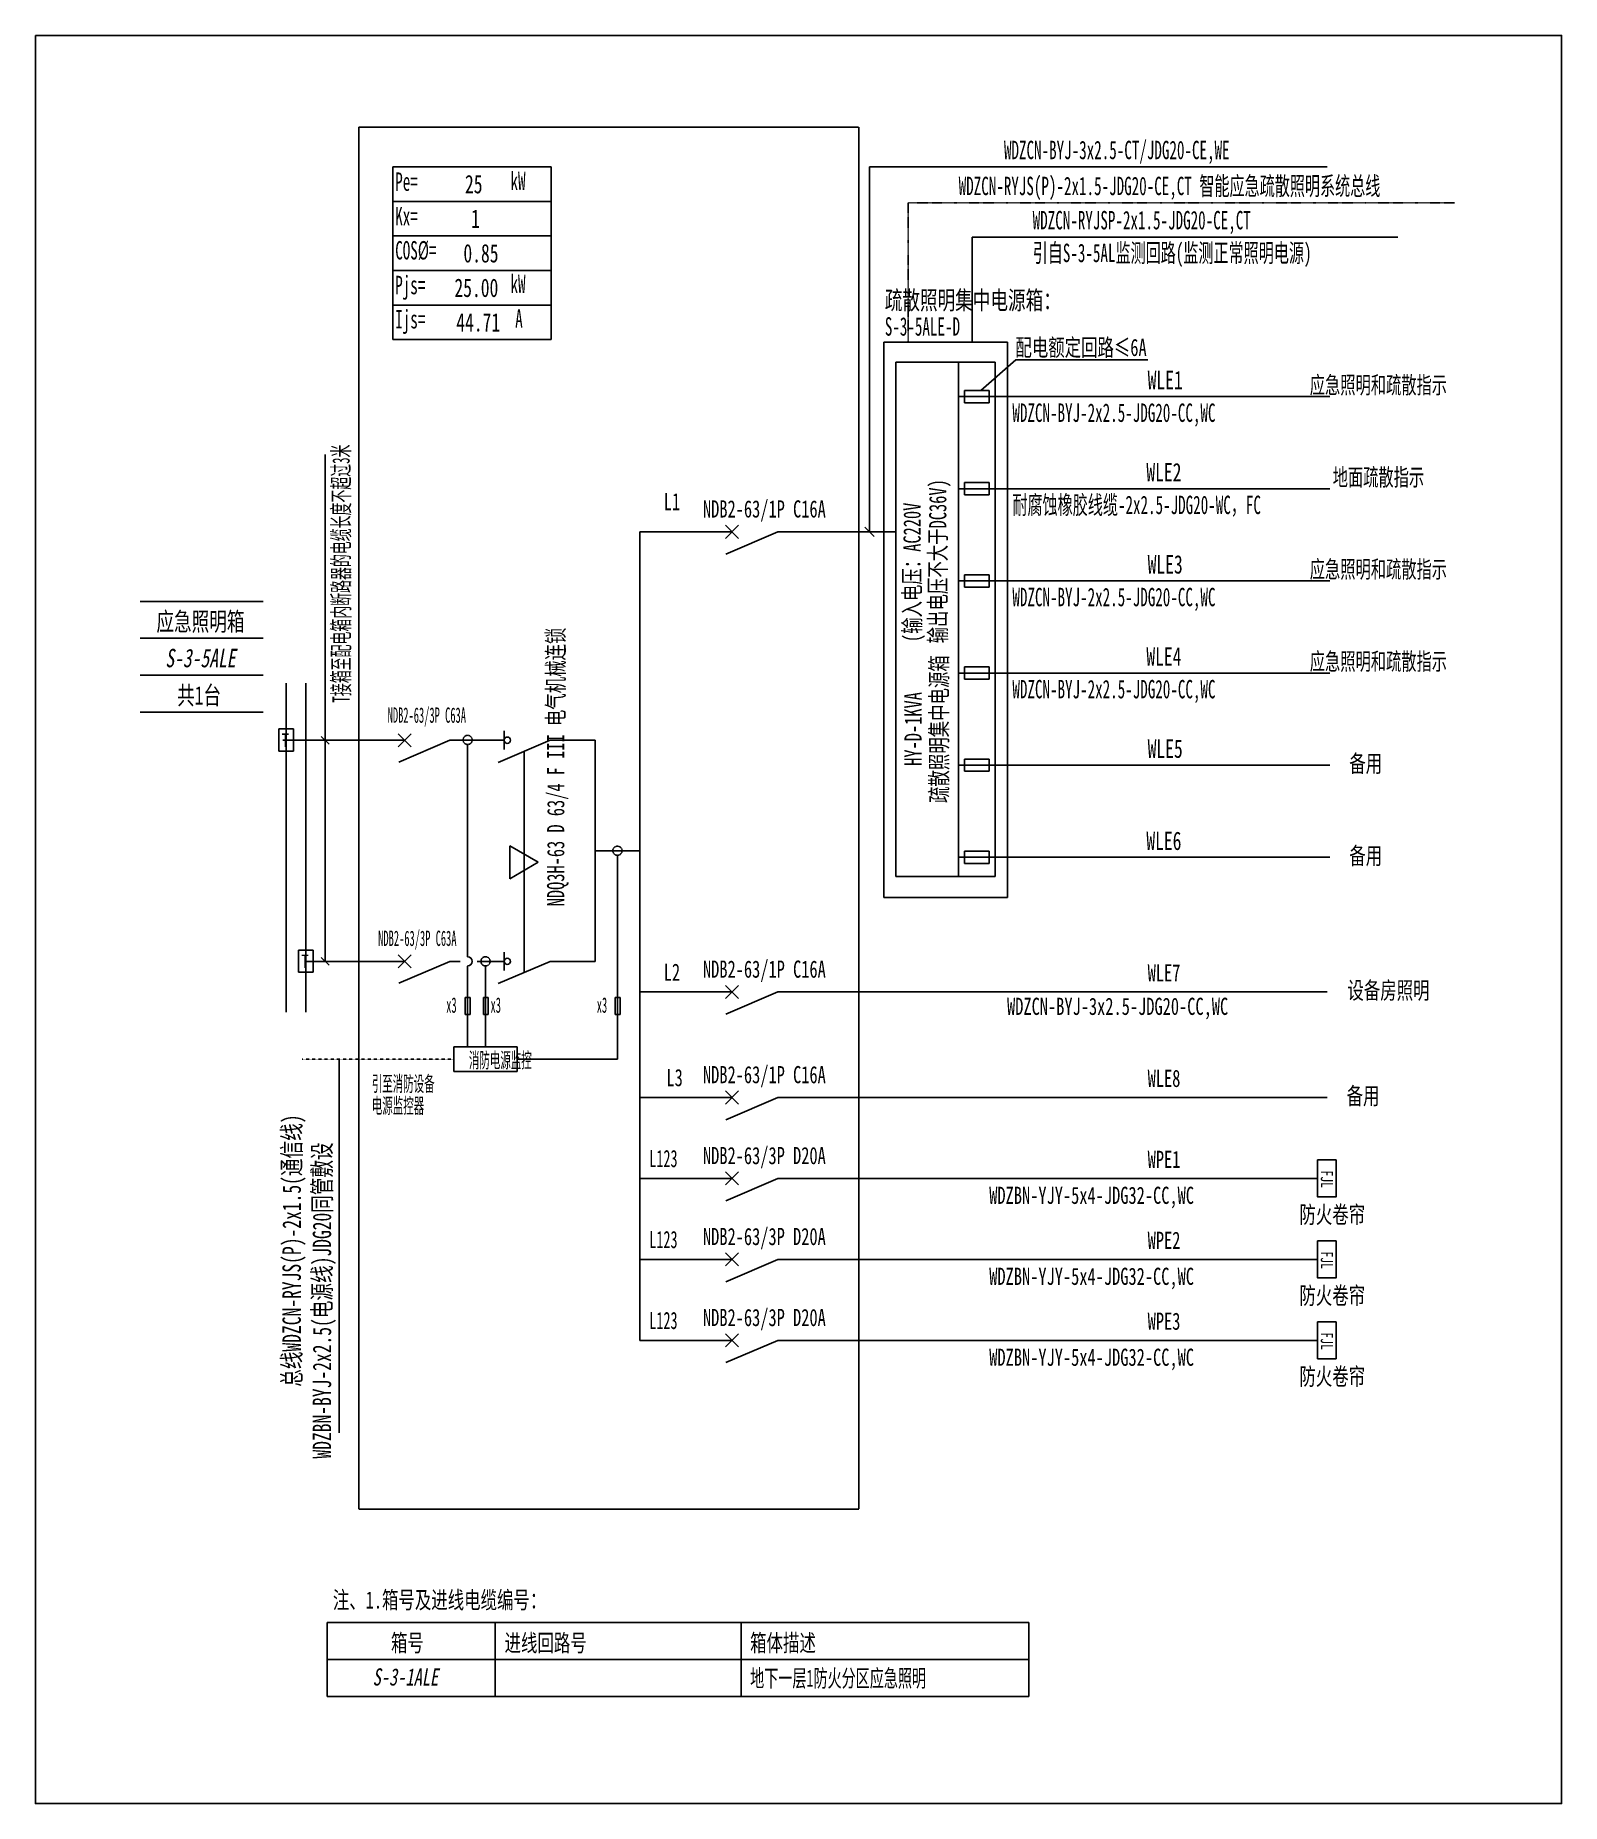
# Model space of a CAD drawing. Extents: x 235594 to 237822, y 333564 to 336144.
import ezdxf
from ezdxf.enums import TextEntityAlignment as Align

# ---------------------------------------------------------------- set-up
doc = ezdxf.new("R2010")
doc.units = 0
doc.header["$MEASUREMENT"] = 0
for name, pattern in [('_点划线L', [1.9, 1.5, -0.17, 0.06, -0.17]), ('_虚线S', [0.25, 0.125, -0.125]), ('DASH', [0.35, 0.25, -0.1]), ('DASHED', [0.75, 0.5, -0.25]), ('DIVIDE', [1.25, 0.5, -0.25, 0, -0.25, 0, -0.25])]:
    doc.linetypes.add(name, pattern=pattern)
for name, color, linetype in [('D_E_Eqpm(强电设备)', 100, 'Continuous'), ('D_E_Eqpm（强电设备）', 100, 'Continuous'), ('D_E_Text(强电文字)', 51, 'Continuous'), ('D_E_Text（强电文字）', 51, 'Continuous'), ('D_E_Wire(强电线缆)', 10, 'Continuous'), ('D_E_Wire（强电线缆）', 10, 'Continuous'), ('D_El_Wire（弱电线缆）', 10, 'Continuous'), ('D_T_TableDim（表格尺寸）', 255, 'Continuous'), ('DQ_Eqpm', 100, 'Continuous'), ('FL04GGFW_E72-配电箱系统图-塔楼部分$0$D_E_Eqpm（强电设备）', 100, 'Continuous'), ('FL09U293_E72-地下室配电箱系统图$0$D_E_Eqpm（强电设备）', 100, 'Continuous'), ('FL09U293_E72-地下室配电箱系统图$0$D_E_Text（强电文字）', 51, 'Continuous'), ('FL09U293_E72-地下室配电箱系统图$0$D_T_TableDim（表格尺寸）', 255, 'Continuous'), ('系统图', 220, 'Continuous')]:
    doc.layers.add(name, color=color, linetype=linetype)
doc.styles.add('FL09U293_E72-地下室配电箱系统图$0$FL04GGFW_E72-配电箱系统图-塔楼部分$0$电气', font='', dxfattribs={"width": 0.7})
doc.styles.add('FL09U293_E72-地下室配电箱系统图$0$FL04GGFW_E72-配电箱系统图-塔楼部分$0$电气箱', font='simhei.ttf', dxfattribs={"width": 0.8, "oblique": 10})
doc.styles.add('FL09U293_E72-地下室配电箱系统图$0$电气', font='', dxfattribs={"width": 0.7})
doc.styles.add('FL09U293_E72-地下室配电箱系统图$0$电气箱', font='simhei.ttf', dxfattribs={"width": 0.8, "oblique": 10})
doc.styles.add('HZ', font='', dxfattribs={"width": 0.7, "height": 400})
doc.styles.add('电气', font='', dxfattribs={"width": 0.7})
doc.styles.get('FL09U293_E72-地下室配电箱系统图$0$FL04GGFW_E72-配电箱系统图-塔楼部分$0$电气').set_extended_font_data('SimSun')
doc.styles.get('FL09U293_E72-地下室配电箱系统图$0$电气').set_extended_font_data('SimSun')
doc.styles.get('HZ').set_extended_font_data('SimSun')
doc.styles.get('电气').set_extended_font_data('SimSun')

msp = doc.modelspace()

# ---------------------------------------------------------------- linework, layer by layer
at = {"layer": 'D_E_Eqpm(强电设备)'}
for p, q in [((236601.5, 335410.5, 0), (236620.5, 335429.6, 0)), ((236620.5, 335410.5, 0), (236601.5, 335429.6, 0)), ((236678.2, 335420.1, 0), (236602.3, 335387.5, 0)), ((236124, 335106.4, 0), (236143, 335125.4, 0)), ((236143, 335106.4, 0), (236124, 335125.4, 0)), ((236278.7, 335102.5, 0), (236278.7, 335129.4, 0)), ((236124, 334783.7, 0), (236143, 334802.7, 0)), ((236143, 334783.7, 0), (236124, 334802.7, 0)), ((236278.7, 334779.7, 0), (236278.7, 334806.6, 0)), ((236601.5, 334739, 0), (236620.5, 334758, 0)), ((236620.5, 334739, 0), (236601.5, 334758, 0)), ((236678.2, 334748.5, 0), (236602.3, 334716, 0)), ((236601.5, 334585, 0), (236620.5, 334604, 0)), ((236620.5, 334585, 0), (236601.5, 334604, 0)), ((236678.2, 334594.5, 0), (236602.3, 334562, 0)), ((236601.5, 334466.9, 0), (236620.5, 334485.9, 0)), ((236620.5, 334466.9, 0), (236601.5, 334485.9, 0)), ((236678.2, 334476.4, 0), (236602.3, 334443.8, 0)), ((236601.5, 334348.7, 0), (236620.5, 334367.7, 0)), ((236620.5, 334348.7, 0), (236601.5, 334367.7, 0)), ((236678.2, 334358.2, 0), (236602.3, 334325.7, 0)), ((236601.5, 334230.6, 0), (236620.5, 334249.6, 0)), ((236620.5, 334230.6, 0), (236601.5, 334249.6, 0)), ((236678.2, 334240.1, 0), (236602.3, 334207.6, 0))]:
    msp.add_line(p, q, dxfattribs=at)
for centre in [(236283.2, 335115.9, 0), (236283.2, 334793.2, 0)]:
    msp.add_circle(centre, 4.57, dxfattribs=at)
at = {"layer": 'D_E_Eqpm（强电设备）'}
for p, q in [((236850.5, 334917, 0), (236850.5, 335667.6, 0)), ((236850.5, 335667.6, 0), (236941.6, 335667.6, 0)), ((236941.6, 335667.6, 0), (236941.6, 334917, 0)), ((236345.9, 335115.9, 0), (236270, 335083.4, 0)), ((236328.3, 334937.7, 0), (236286.8, 334961.6, 0)), ((236286.8, 334961.6, 0), (236286.8, 334913.7, 0)), ((236286.8, 334913.7, 0), (236328.3, 334937.7, 0)), ((236941.6, 334917, 0), (236850.5, 334917, 0)), ((236345.9, 334793.2, 0), (236270, 334760.7, 0))]:
    msp.add_line(p, q, dxfattribs=at)
at = {"layer": 'D_E_Eqpm（强电设备）', "linetype": 'DASH'}
msp.add_line((236307.9, 334776.9, 0), (236307.9, 335099.7, 0), dxfattribs=at)
at = {"layer": 'D_E_Eqpm（强电设备）', "elevation": 0}
for points in [[(237492.7, 334503.3), (237492.7, 334449.5), (237465.8, 334449.5), (237465.8, 334503.3)], [(237492.7, 334385.1), (237492.7, 334331.3), (237465.8, 334331.3), (237465.8, 334385.1)], [(237492.7, 334267), (237492.7, 334213.2), (237465.8, 334213.2), (237465.8, 334267)]]:
    msp.add_lwpolyline(points, close=True, dxfattribs=at)
at = {"layer": 'D_E_Text(强电文字)', "color": 51}
for p, q in [((236017.4, 334793.2, 0), (236017.4, 335532.9, 0)), ((236011.8, 335121.5, 0), (236023.1, 335110.3, 0)), ((236011.8, 334798.8, 0), (236023.1, 334787.6, 0)), ((236037.8, 334650.5, 0), (236037.8, 334105.1, 0))]:
    msp.add_line(p, q, dxfattribs=at)
at = {"layer": 'D_E_Text（强电文字）'}
for p, q in [((236116.3, 335952.6, 0), (236347.5, 335952.6, 0)), ((236116.3, 335952.6, 0), (236116.3, 335700.5, 0)), ((236347.5, 335952.6, 0), (236347.5, 335700.5, 0)), ((236812, 335952.6, 0), (237479.6, 335952.6, 0)), ((236812, 335420.1, 0), (236812, 335952.6, 0)), ((236116.3, 335902.2, 0), (236347.5, 335902.2, 0)), ((236116.3, 335851.8, 0), (236347.5, 335851.8, 0)), ((236116.3, 335801.4, 0), (236347.5, 335801.4, 0)), ((236116.3, 335750.9, 0), (236347.5, 335750.9, 0)), ((236116.3, 335700.5, 0), (236347.5, 335700.5, 0)), ((236974.5, 335626.3, 0), (237025.3, 335670.8, 0)), ((237025.3, 335670.8, 0), (237218, 335670.8, 0)), ((236805.1, 335426.9, 0), (236818.8, 335413.2, 0))]:
    msp.add_line(p, q, dxfattribs=at)
at = {"layer": 'D_E_Wire(强电线缆)'}
for p, q in [((235960.6, 334719.2, 0), (235960.6, 335198.9, 0)), ((235955.5, 335115.9, 0), (236133.5, 335115.9, 0)), ((236199.3, 335115.9, 0), (236278.7, 335115.9, 0)), ((236345.9, 335115.9, 0), (236411.6, 335115.9, 0)), ((236199.3, 334793.2, 0), (236214.5, 334793.2, 0)), ((236239.4, 334793.2, 0), (236278.7, 334793.2, 0)), ((236345.9, 334793.2, 0), (236411.6, 334793.2, 0))]:
    msp.add_line(p, q, dxfattribs=at)
at = {"layer": 'D_E_Wire(强电线缆)', "linetype": 'DASH'}
for p, q in [((235989.2, 334719.2, 0), (235989.2, 335198.9, 0)), ((235989.2, 334793.2, 0), (236133.5, 334793.2, 0))]:
    msp.add_line(p, q, dxfattribs=at)
at = {"layer": 'D_E_Wire（强电线缆）', "color": 10}
for p, q in [((236961.5, 335850.1, 0), (236961.5, 335696.9, 0)), ((236961.5, 335850.1, 0), (237583.1, 335850.1, 0)), ((236941.6, 335617.3, 0), (237483.5, 335617.3, 0)), ((236941.6, 335482.9, 0), (237483.5, 335482.9, 0)), ((236941.6, 335348.4, 0), (237483.5, 335348.4, 0)), ((236941.6, 335213.9, 0), (237483.5, 335213.9, 0)), ((236941.6, 335079.4, 0), (237483.5, 335079.4, 0)), ((236941.6, 334945, 0), (237483.5, 334945, 0))]:
    msp.add_line(p, q, dxfattribs=at)
at = {"layer": 'D_E_Wire（强电线缆）'}
for p, q in [((236476.5, 334240.1, 0), (236476.5, 335420.1, 0)), ((236476.5, 335420.1, 0), (236611, 335420.1, 0)), ((236678.2, 335420.1, 0), (236850.5, 335420.1, 0)), ((236411.6, 335115.9, 0), (236411.6, 334793.2, 0)), ((236411.6, 334954.6, 0), (236476.5, 334954.6, 0)), ((236444, 334947.8, 0), (236444, 334650.5, 0)), ((236251.5, 334786.5, 0), (236251.5, 334668.4, 0)), ((236476.5, 334748.5, 0), (236611, 334748.5, 0)), ((236678.2, 334748.5, 0), (237479.6, 334748.5, 0)), ((236221.9, 334740.4, 0), (236228.9, 334740.4, 0)), ((236221.9, 334715.6, 0), (236221.9, 334740.4, 0)), ((236228.9, 334740.4, 0), (236228.9, 334715.6, 0)), ((236248.4, 334740.4, 0), (236255.5, 334740.4, 0)), ((236248.4, 334715.6, 0), (236248.4, 334740.4, 0)), ((236255.5, 334740.4, 0), (236255.5, 334715.6, 0)), ((236440.7, 334740.4, 0), (236447.8, 334740.4, 0)), ((236440.7, 334715.6, 0), (236440.7, 334740.4, 0)), ((236447.8, 334740.4, 0), (236447.8, 334715.6, 0)), ((236228.9, 334715.6, 0), (236221.9, 334715.6, 0)), ((236255.5, 334715.6, 0), (236248.4, 334715.6, 0)), ((236447.8, 334715.6, 0), (236440.7, 334715.6, 0)), ((236476.5, 334594.5, 0), (236611, 334594.5, 0)), ((236678.2, 334594.5, 0), (237479.6, 334594.5, 0)), ((236476.5, 334476.4, 0), (236611, 334476.4, 0)), ((236678.2, 334476.4, 0), (237465.8, 334476.4, 0)), ((236476.5, 334358.2, 0), (236611, 334358.2, 0)), ((236678.2, 334358.2, 0), (237465.8, 334358.2, 0)), ((236476.5, 334240.1, 0), (236611, 334240.1, 0)), ((236678.2, 334240.1, 0), (237465.8, 334240.1, 0))]:
    msp.add_line(p, q, dxfattribs=at)
at = {"layer": 'D_E_Wire（强电线缆）', "linetype": '_点划线L'}
for p, q in [((236225.4, 334799.9, 0), (236225.4, 335109.6, 0)), ((236225.4, 334668.4, 0), (236225.4, 334786.5, 0)), ((236205, 334668.4, 0), (236297.9, 334668.4, 0)), ((236205, 334632.5, 0), (236205, 334668.4, 0)), ((236297.9, 334668.4, 0), (236297.9, 334632.5, 0)), ((236444, 334650.5, 0), (236297.9, 334650.5, 0)), ((236297.9, 334632.5, 0), (236205, 334632.5, 0))]:
    msp.add_line(p, q, dxfattribs=at)
at = {"layer": 'D_E_Wire（强电线缆）', "linetype": '_虚线S'}
msp.add_line((235984.1, 334650.5, 0), (236205, 334650.5, 0), dxfattribs=at)
at = {"layer": 'D_E_Wire（强电线缆）', "linetype": '_点划线L'}
for centre in [(236225.4, 335116.3, 0), (236444, 334954.6, 0), (236251.5, 334793.2, 0)]:
    msp.add_circle(centre, 6.72, dxfattribs=at)
at = {"layer": 'D_E_Wire（强电线缆）'}
msp.add_arc((236225.4, 334793.2, 0), 6.72, 270, 90, dxfattribs=at)
at = {"layer": 'D_El_Wire（弱电线缆）', "color": 200, "linetype": 'DIVIDE'}
for q in [(237665.4, 335900, 0), (236868.5, 335696.9, 0)]:
    msp.add_line((236868.5, 335900, 0), q, dxfattribs=at)
at = {"layer": 'D_T_TableDim（表格尺寸）', "linetype": 'DASHED'}
for p, q in [((236066.4, 333993.9, 0), (236066.4, 336010.5, 0)), ((236066.4, 336010.5, 0), (236796.5, 336010.5, 0)), ((236796.5, 336010.5, 0), (236796.5, 333993.9, 0)), ((236796.5, 333993.9, 0), (236066.4, 333993.9, 0))]:
    msp.add_line(p, q, dxfattribs=at)
at = {"layer": 'D_T_TableDim（表格尺寸）', "linetype": 'DASH'}
for p, q in [((237013.4, 335696.9, 0), (236832.6, 335696.9, 0)), ((236832.6, 335696.9, 0), (236832.6, 334886.2, 0)), ((237013.4, 334886.2, 0), (237013.4, 335696.9, 0)), ((236832.6, 334886.2, 0), (237013.4, 334886.2, 0))]:
    msp.add_line(p, q, dxfattribs=at)
at = {"layer": 'DQ_Eqpm'}
for p, q in [((235971.3, 335132.4, 0), (235949.8, 335132.4, 0)), ((235949.8, 335132.4, 0), (235949.8, 335100.1, 0)), ((235971.3, 335100.1, 0), (235971.3, 335132.4, 0)), ((235949.8, 335100.1, 0), (235971.3, 335100.1, 0)), ((236000, 334809.7, 0), (235978.5, 334809.7, 0)), ((235978.5, 334809.7, 0), (235978.5, 334777.4, 0)), ((236000, 334777.4, 0), (236000, 334809.7, 0)), ((235978.5, 334777.4, 0), (236000, 334777.4, 0))]:
    msp.add_line(p, q, dxfattribs=at)
at = {"layer": 'FL04GGFW_E72-配电箱系统图-塔楼部分$0$D_E_Eqpm（强电设备）'}
for p, q in [((236941.6, 334917, 0), (236941.6, 335667.6, 0)), ((236941.6, 335667.6, 0), (236995.4, 335667.6, 0)), ((236995.4, 335667.6, 0), (236995.4, 334917, 0)), ((236950.6, 335626.3, 0), (236986.5, 335626.3, 0)), ((236950.6, 335626.3, 0), (236950.6, 335626.3, 0)), ((236950.6, 335626.3, 0), (236950.6, 335608.4, 0)), ((236950.6, 335608.4, 0), (236950.6, 335626.3, 0)), ((236986.5, 335626.3, 0), (236986.5, 335608.4, 0)), ((236950.6, 335608.4, 0), (236986.5, 335608.4, 0)), ((236950.6, 335608.4, 0), (236950.6, 335608.4, 0)), ((236950.6, 335491.8, 0), (236986.5, 335491.8, 0)), ((236950.6, 335491.8, 0), (236950.6, 335491.8, 0)), ((236950.6, 335491.8, 0), (236950.6, 335473.9, 0)), ((236950.6, 335473.9, 0), (236950.6, 335491.8, 0)), ((236986.5, 335491.8, 0), (236986.5, 335473.9, 0)), ((236950.6, 335473.9, 0), (236986.5, 335473.9, 0)), ((236950.6, 335473.9, 0), (236950.6, 335473.9, 0)), ((236950.6, 335357.4, 0), (236986.5, 335357.4, 0)), ((236950.6, 335357.4, 0), (236950.6, 335357.4, 0)), ((236950.6, 335357.4, 0), (236950.6, 335339.4, 0)), ((236950.6, 335339.4, 0), (236950.6, 335357.4, 0)), ((236950.6, 335339.4, 0), (236986.5, 335339.4, 0)), ((236950.6, 335339.4, 0), (236950.6, 335339.4, 0)), ((236986.5, 335357.4, 0), (236986.5, 335339.4, 0)), ((236950.6, 335222.9, 0), (236986.5, 335222.9, 0)), ((236950.6, 335222.9, 0), (236950.6, 335222.9, 0)), ((236950.6, 335222.9, 0), (236950.6, 335204.9, 0)), ((236950.6, 335204.9, 0), (236950.6, 335222.9, 0)), ((236986.5, 335222.9, 0), (236986.5, 335204.9, 0)), ((236950.6, 335204.9, 0), (236986.5, 335204.9, 0)), ((236950.6, 335204.9, 0), (236950.6, 335204.9, 0)), ((236950.6, 335088.4, 0), (236986.5, 335088.4, 0)), ((236950.6, 335088.4, 0), (236950.6, 335088.4, 0)), ((236950.6, 335088.4, 0), (236950.6, 335070.5, 0)), ((236950.6, 335070.5, 0), (236950.6, 335088.4, 0)), ((236986.5, 335088.4, 0), (236986.5, 335070.5, 0)), ((236950.6, 335070.5, 0), (236986.5, 335070.5, 0)), ((236950.6, 335070.5, 0), (236950.6, 335070.5, 0)), ((236950.6, 334953.9, 0), (236986.5, 334953.9, 0)), ((236950.6, 334953.9, 0), (236950.6, 334953.9, 0)), ((236950.6, 334953.9, 0), (236950.6, 334936, 0)), ((236950.6, 334936, 0), (236950.6, 334953.9, 0)), ((236986.5, 334953.9, 0), (236986.5, 334936, 0)), ((236950.6, 334936, 0), (236986.5, 334936, 0)), ((236950.6, 334936, 0), (236950.6, 334936, 0)), ((236995.4, 334917, 0), (236941.6, 334917, 0))]:
    msp.add_line(p, q, dxfattribs=at)
at = {"layer": 'FL09U293_E72-地下室配电箱系统图$0$D_E_Eqpm（强电设备）'}
for p, q in [((236199.3, 335115.9, 0), (236124.8, 335084, 0)), ((236199.3, 334793.2, 0), (236124.8, 334761.2, 0))]:
    msp.add_line(p, q, dxfattribs=at)
at = {"layer": 'FL09U293_E72-地下室配电箱系统图$0$D_T_TableDim（表格尺寸）'}
for p, q in [((235747.5, 335318.4, 0), (235926.8, 335318.4, 0)), ((235747.5, 335264.6, 0), (235926.8, 335264.6, 0)), ((235747.5, 335210.8, 0), (235926.8, 335210.8, 0)), ((235747.5, 335157, 0), (235926.8, 335157, 0))]:
    msp.add_line(p, q, dxfattribs=at)
at = {"layer": 'FL09U293_E72-地下室配电箱系统图$0$D_T_TableDim（表格尺寸）', "ltscale": 3.5}
for p, q in [((236020.2, 333828.1, 0), (237044.3, 333828.1, 0)), ((236020.2, 333828.1, 0), (236020.2, 333720.5, 0)), ((236265.7, 333828.1, 0), (236265.7, 333720.5, 0)), ((236624.7, 333828.1, 0), (236624.7, 333720.5, 0)), ((237044.3, 333828.1, 0), (237044.3, 333720.5, 0)), ((236020.2, 333774.3, 0), (237044.3, 333774.3, 0)), ((236020.2, 333774.3, 0), (237044.3, 333774.3, 0)), ((236020.2, 333720.5, 0), (237044.3, 333720.5, 0))]:
    msp.add_line(p, q, dxfattribs=at)
at = {"layer": '系统图', "ltscale": 9973.992009}
msp.add_lwpolyline([(235594.5, 336144.5), (237822, 336144.5), (237822, 333564), (235594.5, 333564)], close=True, dxfattribs=at)

# ---------------------------------------------------------------- texts
at = {"layer": 'D_E_Eqpm（强电设备）', "color": 51, "style": '电气', "width": 0.7}
for p in [(237479.4, 334475.2, 0), (237479.4, 334357.1, 0), (237479.4, 334239, 0)]:
    msp.add_text('FJL', height=17.93, rotation=270, dxfattribs=at).set_placement(p, align=Align.MIDDLE)
at = {"layer": 'D_E_Text(强电文字)', "color": 51, "style": '电气'}
for s, height, width, p in [('疏散照明集中电源箱：', 26.9, 0.7, (236834.2, 335744.6, 0)), ('L1', 25.1, 0.7, (236511.6, 335451.5, 0)), ('NDB2-63/1P C16A', 25.102, 0.7, (236568.8, 335440.9, 0)), ('备用', 25.1, 0.7, (237512.1, 335069.3, 0)), ('备用', 25.1, 0.7, (237512.1, 334934.8, 0)), ('NDB2-63/1P C16A', 25.102, 0.7, (236568.8, 334769.3, 0)), ('L2', 25.1, 0.7, (236511.6, 334764.8, 0)), ('WLE7', 25.1, 0.7, (237217.8, 334763.9, 0)), ('设备房照明', 25.1, 0.7, (237509.4, 334738.3, 0)), ('WDZCN-BYJ-3x2.5-JDG20-CC,WC ', 25.102, 0.7, (237012.6, 334715, 0)), ('NDB2-63/1P C16A', 25.102, 0.7, (236568.8, 334615.3, 0)), ('L3', 25.1, 0.7, (236515.5, 334611, 0)), ('WLE8', 25.1, 0.7, (237217.8, 334609.9, 0)), ('备用', 25.1, 0.7, (237508.2, 334584.3, 0)), ('L123', 25.1, 0.6, (236490.7, 334492.9, 0)), ('NDB2-63/3P D20A', 25.102, 0.7, (236568.8, 334497.2, 0)), ('WPE1', 25.1, 0.7, (237217.8, 334491.7, 0)), ('WDZBN-YJY-5x4-JDG32-CC,WC ', 25.102, 0.7, (236986.6, 334439.2, 0)), ('防火卷帘', 25.1, 0.7, (237439.3, 334411.1, 0)), ('L123', 25.1, 0.6, (236490.7, 334374.7, 0)), ('NDB2-63/3P D20A', 25.102, 0.7, (236568.8, 334379.1, 0)), ('WPE2', 25.1, 0.7, (237217.8, 334373.6, 0)), ('WDZBN-YJY-5x4-JDG32-CC,WC ', 25.102, 0.7, (236986.6, 334321, 0)), ('防火卷帘', 25.1, 0.7, (237439.3, 334293, 0)), ('L123', 25.1, 0.6, (236490.7, 334256.6, 0)), ('NDB2-63/3P D20A', 25.102, 0.7, (236568.8, 334260.9, 0)), ('WPE3', 25.1, 0.7, (237217.8, 334255.5, 0)), ('WDZBN-YJY-5x4-JDG32-CC,WC ', 25.102, 0.7, (236986.6, 334202.9, 0)), ('防火卷帘', 25.1, 0.7, (237439.3, 334174.9, 0))]:
    msp.add_text(s, height=height, dxfattribs=dict(at, width=width)).set_placement(p)
at = {"layer": 'D_E_Text(强电文字)', "color": 51, "style": '电气', "width": 0.65}
for s, p in [('应急照明和疏散指示', (237554.6, 335634.8, 0)), ('地面疏散指示', (237554.6, 335500.3, 0)), ('应急照明和疏散指示', (237554.6, 335365.9, 0)), ('应急照明和疏散指示', (237554.6, 335231.4, 0))]:
    msp.add_text(s, height=25.1, dxfattribs=at).set_placement(p, align=Align.MIDDLE)
at = {"layer": 'D_E_Text(强电文字)', "color": 51, "style": '电气', "width": 0.55}
msp.add_text('T接箱至配电箱内断路器的电缆长度不超过3米', height=25.102, rotation=90, dxfattribs=at).set_placement((236053.1, 335170.8, 0))
at = {"layer": 'D_E_Text(强电文字)', "style": 'FL09U293_E72-地下室配电箱系统图$0$FL04GGFW_E72-配电箱系统图-塔楼部分$0$电气', "width": 0.7}
for s, p in [('应急照明箱', (235835.4, 335289.6, 0)), ('共1台', (235833.4, 335182, 0))]:
    msp.add_text(s, height=26.9, dxfattribs=at).set_placement(p, align=Align.MIDDLE)
at = {"layer": 'D_E_Text(强电文字)', "style": 'FL09U293_E72-地下室配电箱系统图$0$FL04GGFW_E72-配电箱系统图-塔楼部分$0$电气箱', "oblique": 10, "width": 0.7}
msp.add_text('S-3-5ALE', height=26.9, dxfattribs=at).set_placement((235835.4, 335235.8, 0), align=Align.MIDDLE)
at = {"layer": 'D_E_Text（强电文字）', "style": '电气'}
for s, height, width, p in [('WDZCN-BYJ-3x2.5-CT/JDG20-CE,WE', 26.895, 0.6, (237008.1, 335963.8, 0)), ('25', 26.9, 0.7, (236221.5, 335914, 0)), ('1', 26.9, 0.7, (236230.4, 335863.6, 0)), (' 0.85', 26.9, 0.7, (236206.4, 335813.1, 0)), ('WLE1', 26.9, 0.7, (237217.8, 335628.1, 0)), ('WDZCN-BYJ-2x2.5-JDG20-CC,WC', 26.895, 0.6, (237020.4, 335580.4, 0)), ('WLE2', 26.9, 0.7, (237215.9, 335493.6, 0)), ('耐腐蚀橡胶线缆-2x2.5-JDG20-WC，FC', 26.895, 0.6, (237020.4, 335445.9, 0)), ('WLE3', 26.9, 0.7, (237217.8, 335359.1, 0)), ('WDZCN-BYJ-2x2.5-JDG20-CC,WC', 26.895, 0.6, (237020.4, 335311.4, 0)), ('WLE4', 26.9, 0.7, (237215.9, 335224.6, 0)), ('WDZCN-BYJ-2x2.5-JDG20-CC,WC', 26.895, 0.6, (237020.4, 335177, 0)), ('WLE5', 26.9, 0.7, (237217.8, 335090.1, 0)), ('WLE6', 26.9, 0.7, (237215.9, 334955.7, 0))]:
    msp.add_text(s, height=height, dxfattribs=dict(at, width=width)).set_placement(p)
at = {"layer": 'D_E_Text（强电文字）', "linetype": 'Continuous', "style": '电气', "width": 0.6}
for s, p in [('Pe=', (236119.7, 335917.6, 0)), ('kW', (236287.9, 335918.6, 0)), ('Kx=', (236119.7, 335867.1, 0)), ('COS%%C=', (236119.7, 335817.4, 0)), ('Pjs=', (236119.7, 335766.7, 0)), ('kW', (236287.9, 335768.4, 0)), ('Ijs=', (236119.7, 335716.8, 0)), ('A', (236294.8, 335717.9, 0))]:
    msp.add_text(s, height=26.9, dxfattribs=at).set_placement(p)
at = {"layer": 'D_E_Text（强电文字）', "color": 51, "style": '电气', "width": 0.6}
for s, height, p in [('WDZCN-RYJS(P)-2x1.5-JDG20-CE,CT 智能应急疏散照明系统总线', 26.895, (236942, 335911.3, 0)), ('WDZCN-RYJSP-2x1.5-JDG20-CE,CT', 26.895, (237050, 335861.4, 0)), ('引自S-3-5AL监测回路(监测正常照明电源)', 26.895, (237050, 335813.6, 0)), ('S-3-5ALE-D', 26.9, (236834.2, 335706.3, 0))]:
    msp.add_text(s, height=height, dxfattribs=at).set_placement(p)
at = {"layer": 'D_E_Text（强电文字）', "color": 6, "style": '电气', "width": 0.7}
for s, p in [('25.00', (236206.1, 335762.7, 0)), ('44.71', (236208.8, 335712.3, 0))]:
    msp.add_text(s, height=26.9, dxfattribs=at).set_placement(p)
at = {"layer": 'D_E_Text（强电文字）', "style": '电气', "width": 0.7}
msp.add_text('配电额定回路≤6A', height=25.1, dxfattribs=at).set_placement((237120.6, 335689.6, 0), align=Align.MIDDLE)
at = {"layer": 'D_E_Text（强电文字）', "color": 51, "style": '电气', "width": 0.7}
for s, height, p in [('输出电压不大于DC36V)', 25.102, (236912.9, 335377, 0)), ('(输入电压：AC220V', 25.102, (236875.4, 335360.8, 0)), ('疏散照明集中电源箱', 25.1, (236912.9, 335132.1, 0)), ('HY-D-1KVA', 25.1, (236875.4, 335132.3, 0))]:
    msp.add_text(s, height=height, rotation=90, dxfattribs=at).set_placement(p, align=Align.MIDDLE)
at = {"layer": 'D_E_Text（强电文字）', "style": '电气', "width": 0.7}
for s, height, p in [('NDQ3H-63 D 63/4 F III 电气机械连锁', 25.102, (236366.4, 334873.5, 0)), ('总线WDZCN-RYJS(P)-2x1.5(通信线)', 26.895, (235982, 334172.3)), ('WDZBN-BYJ-2x2.5(电源线)JDG20同管敷设', 26.895, (236026.2, 334067.5))]:
    msp.add_text(s, height=height, rotation=90, dxfattribs=at).set_placement(p)
at = {"layer": 'D_E_Wire（强电线缆）', "color": 51, "linetype": 'Continuous', "style": 'HZ', "width": 0.5}
for p in [(236165.8, 335150.7, 0), (236152, 334825, 0)]:
    msp.add_text('NDB2-63/3P C63A', height=22.413, dxfattribs=at).set_placement(p, align=Align.MIDDLE)
for s, p in [('x3', (236194.1, 334718.2, 0)), ('x3', (236258.8, 334718.2, 0)), ('x3', (236413.8, 334718.2, 0)), ('消防电源监控', (236227.2, 334637.8, 0)), ('引至消防设备', (236085.5, 334603.4, 0)), ('电源监控器', (236085.5, 334571.4, 0))]:
    msp.add_text(s, height=22.41, dxfattribs=at).set_placement(p)
at = {"layer": 'DQ_Eqpm', "color": 51, "style": '电气', "width": 0.8}
for p in [(235954, 335106.1, 0), (235982.6, 334783.4, 0)]:
    msp.add_text('T', height=19.7, dxfattribs=at).set_placement(p)
at = {"layer": 'FL09U293_E72-地下室配电箱系统图$0$D_E_Text（强电文字）', "style": 'FL09U293_E72-地下室配电箱系统图$0$电气'}
for s, height, width, p in [('注、1.箱号及进线电缆编号：', 25.102, 0.7, (236028.6, 333848.7, 0)), ('箱号', 25.1, 0.7, (236113.5, 333786, 0)), ('进线回路号', 25.1, 0.7, (236279.3, 333786, 0)), ('箱体描述', 25.1, 0.7, (236637.7, 333786, 0)), ('地下一层1防火分区应急照明', 25.102, 0.6, (236637.7, 333734.5, 0))]:
    msp.add_text(s, height=height, dxfattribs=dict(at, width=width)).set_placement(p)
at = {"layer": 'FL09U293_E72-地下室配电箱系统图$0$D_E_Text（强电文字）', "style": 'FL09U293_E72-地下室配电箱系统图$0$电气箱', "oblique": 10, "width": 0.7}
msp.add_text('S-3-1ALE', height=25.1, dxfattribs=at).set_placement((236134.6, 333748.9, 0), align=Align.MIDDLE)

doc.saveas('drawing.dxf')
